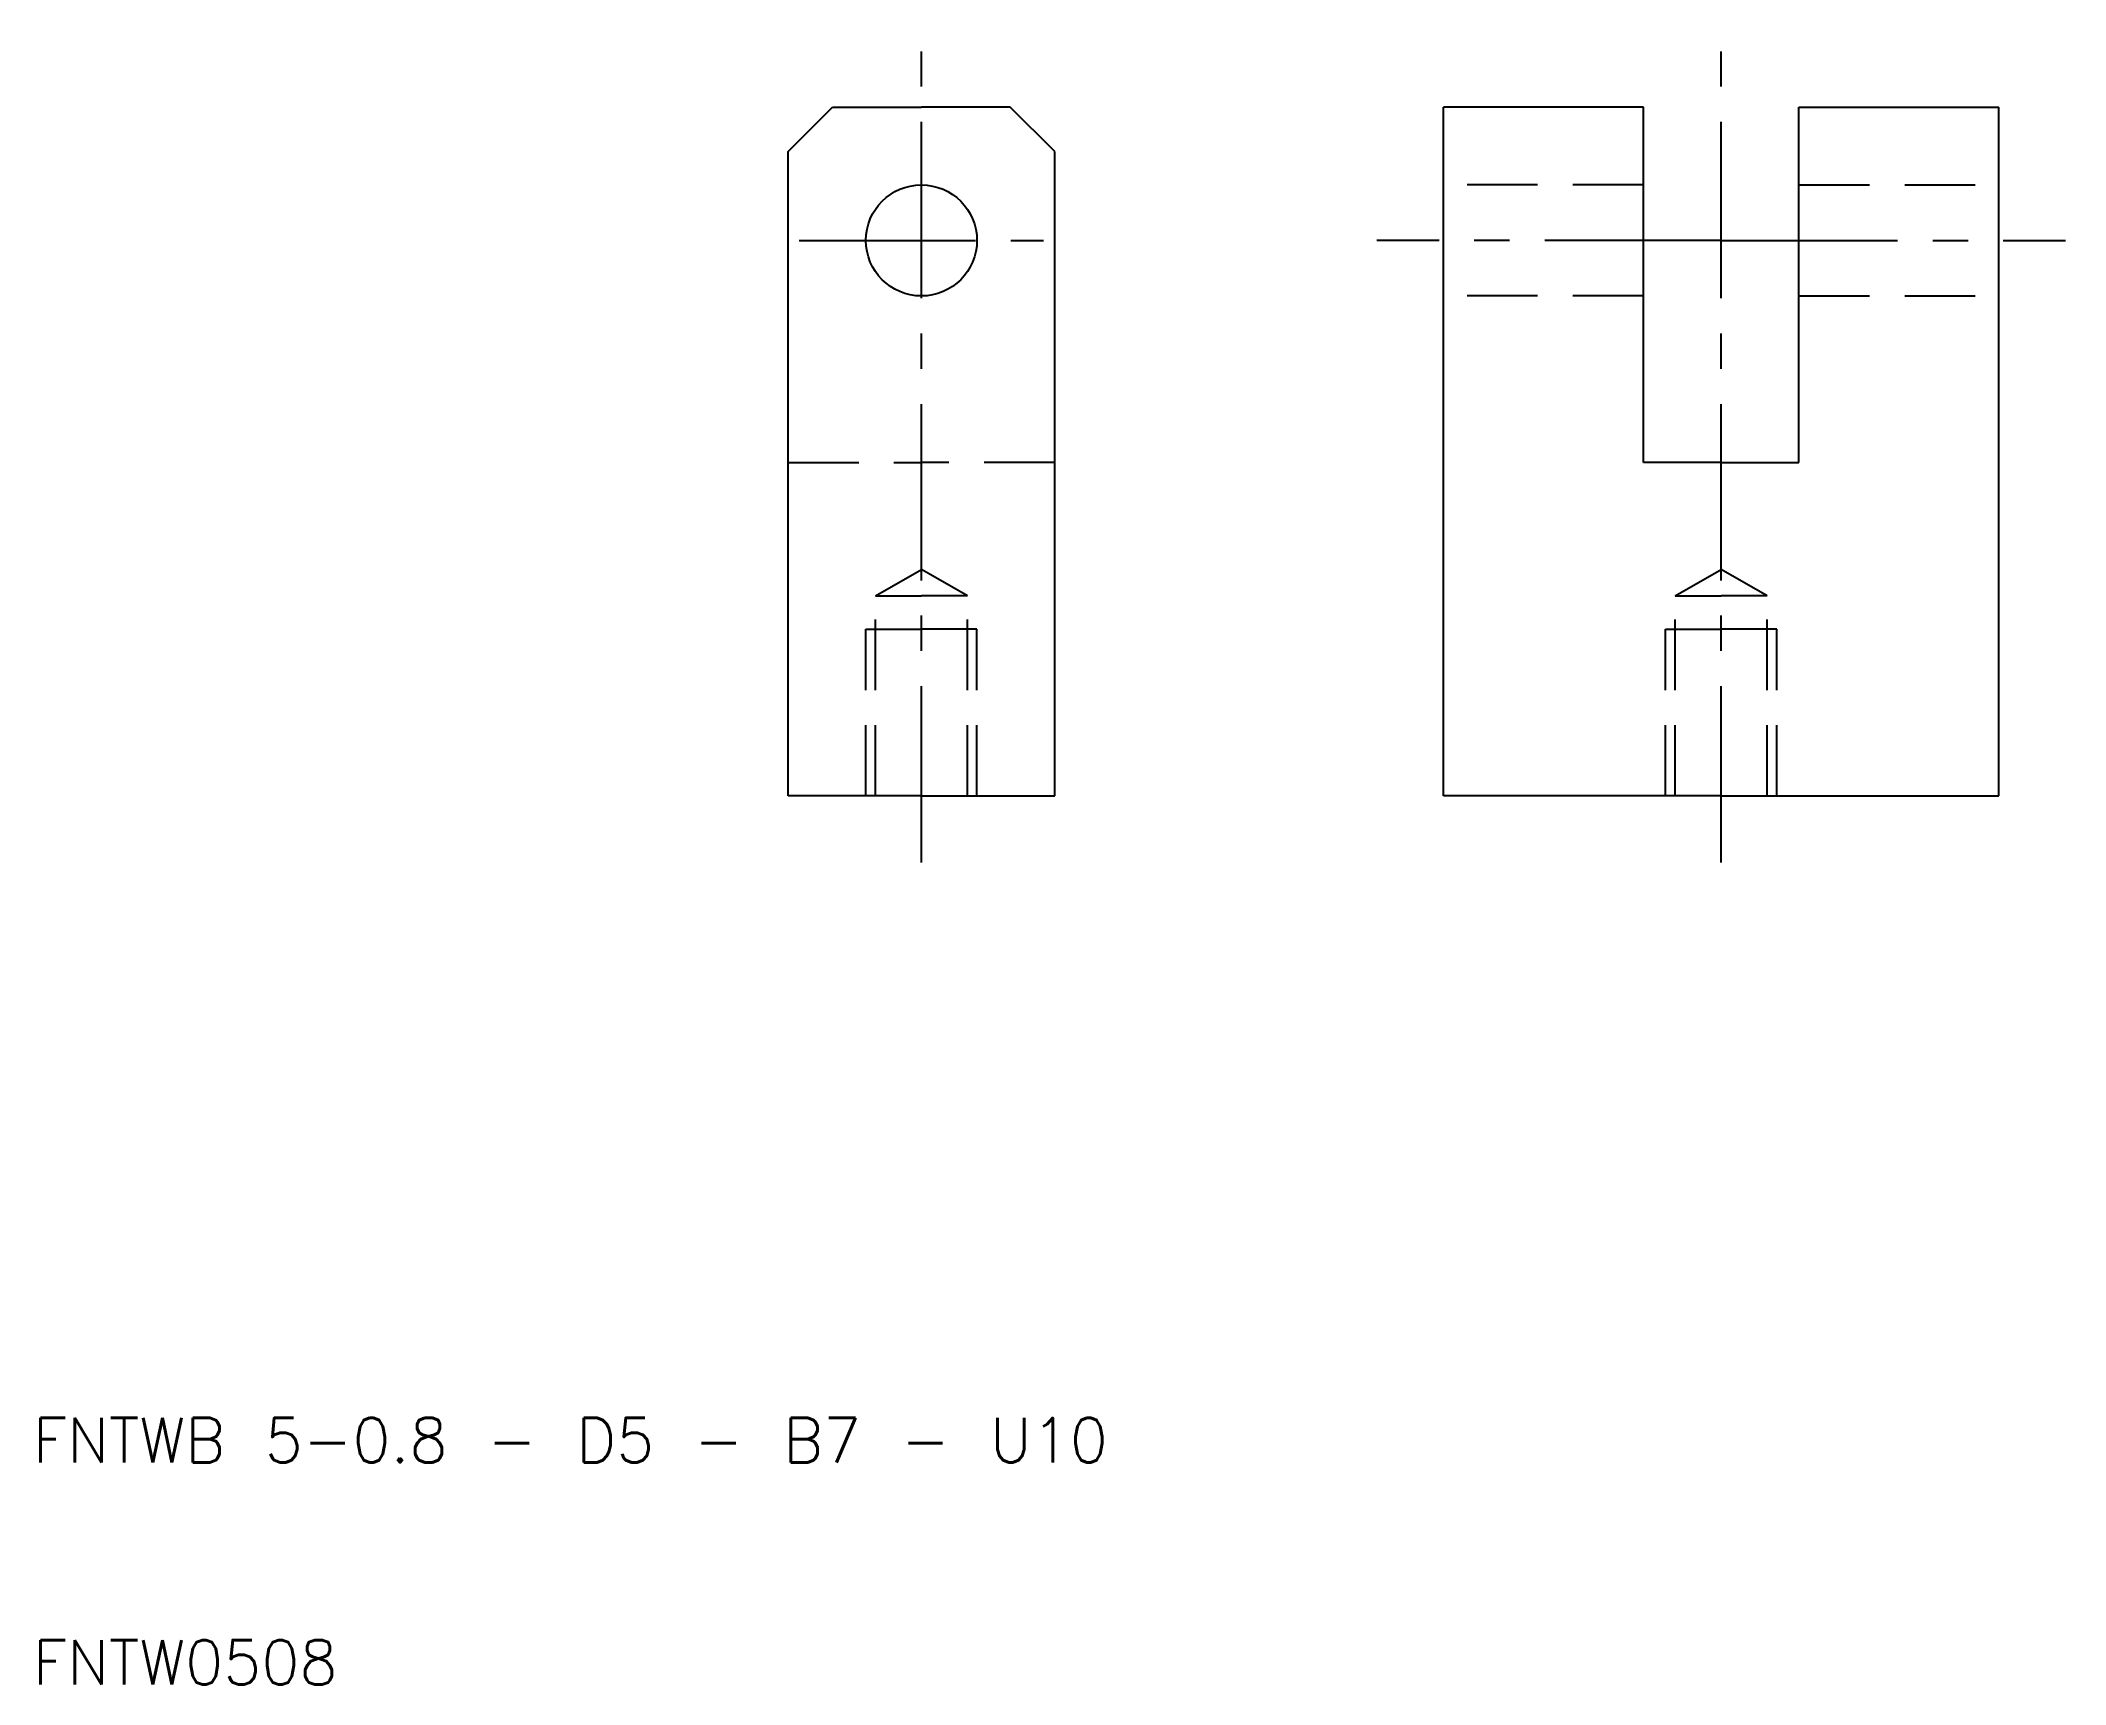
# Model space of a CAD drawing. Extents: x 10.3 to 101.5, y 10 to 84.
import ezdxf

# ---------------------------------------------------------------- set-up
doc = ezdxf.new("R2010")
doc.units = 0
doc.header["$LTSCALE"] = 0.25
doc.linetypes.add('CENTER', pattern=[50.8, 31.75, -6.35, 6.35, -6.35])
doc.linetypes.add('DASHED', pattern=[19.05, 12.7, -6.35])
doc.layers.get('0').update_dxf_attribs({"linetype": 'CONTINUOUS'})
doc.layers.add('CENTER', color=1, linetype='CENTER')
doc.styles.get("Standard").update_dxf_attribs({"font": 'txt.shx', "bigfont": 'extfont.shx'})

msp = doc.modelspace()

# ---------------------------------------------------------------- linework, layer by layer
for p, q in [((44, 79), (46, 81)), ((46, 81), (50, 81)), ((54, 81), (50, 81)), ((56, 79), (54, 81)), ((82.5, 81), (73.5, 81)), ((73.5, 50), (73.5, 81)), ((82.5, 65), (82.5, 81)), ((89.5, 65), (89.5, 81)), ((89.5, 81), (98.5, 81)), ((98.5, 50), (98.5, 81)), ((44, 50), (44, 79)), ((56, 50), (56, 79)), ((86, 65), (82.5, 65)), ((86, 65), (89.5, 65)), ((50, 50), (44, 50)), ((50, 50), (56, 50)), ((86, 50), (73.5, 50)), ((86, 50), (98.5, 50))]:
    msp.add_line(p, q)
at = {"color": 3, "linetype": 'DASHED'}
for p, q in [((82.5, 77.5), (73.5, 77.5)), ((89.5, 77.5), (98.5, 77.5)), ((82.5, 72.5), (73.5, 72.5)), ((89.5, 72.5), (98.5, 72.5)), ((44, 65), (50, 65)), ((56, 65), (50, 65)), ((47.933, 59), (50, 60.193)), ((52.067, 59), (50, 60.193)), ((83.933, 59), (86, 60.193)), ((88.067, 59), (86, 60.193)), ((47.933, 50), (47.933, 59)), ((47.933, 59), (50, 59)), ((52.067, 59), (50, 59)), ((52.067, 50), (52.067, 59)), ((83.933, 50), (83.933, 59)), ((83.933, 59), (86, 59)), ((88.067, 59), (86, 59)), ((88.067, 50), (88.067, 59)), ((47.5, 50), (47.5, 57.5)), ((47.5, 57.5), (50, 57.5)), ((52.5, 57.5), (50, 57.5)), ((52.5, 50), (52.5, 57.5)), ((83.5, 50), (83.5, 57.5)), ((83.5, 57.5), (86, 57.5)), ((88.5, 57.5), (86, 57.5)), ((88.5, 50), (88.5, 57.5))]:
    msp.add_line(p, q, dxfattribs=at)
msp.add_circle((50, 75), 2.5)
at = {"layer": 'CENTER', "color": 1, "linetype": 'CENTER'}
for p, q in [((50, 47), (50, 84)), ((86, 47), (86, 84)), ((44.5, 75), (55.5, 75)), ((86, 75), (70.5, 75)), ((86, 75), (101.5, 75))]:
    msp.add_line(p, q, dxfattribs=at)

# ---------------------------------------------------------------- texts
for s, p in [('FNTWB 5-0.8 - D5 - B7 - U10', (10, 20)), ('FNTW0508', (10, 10))]:
    msp.add_text(s, height=2).set_placement(p)

doc.saveas('drawing.dxf')
